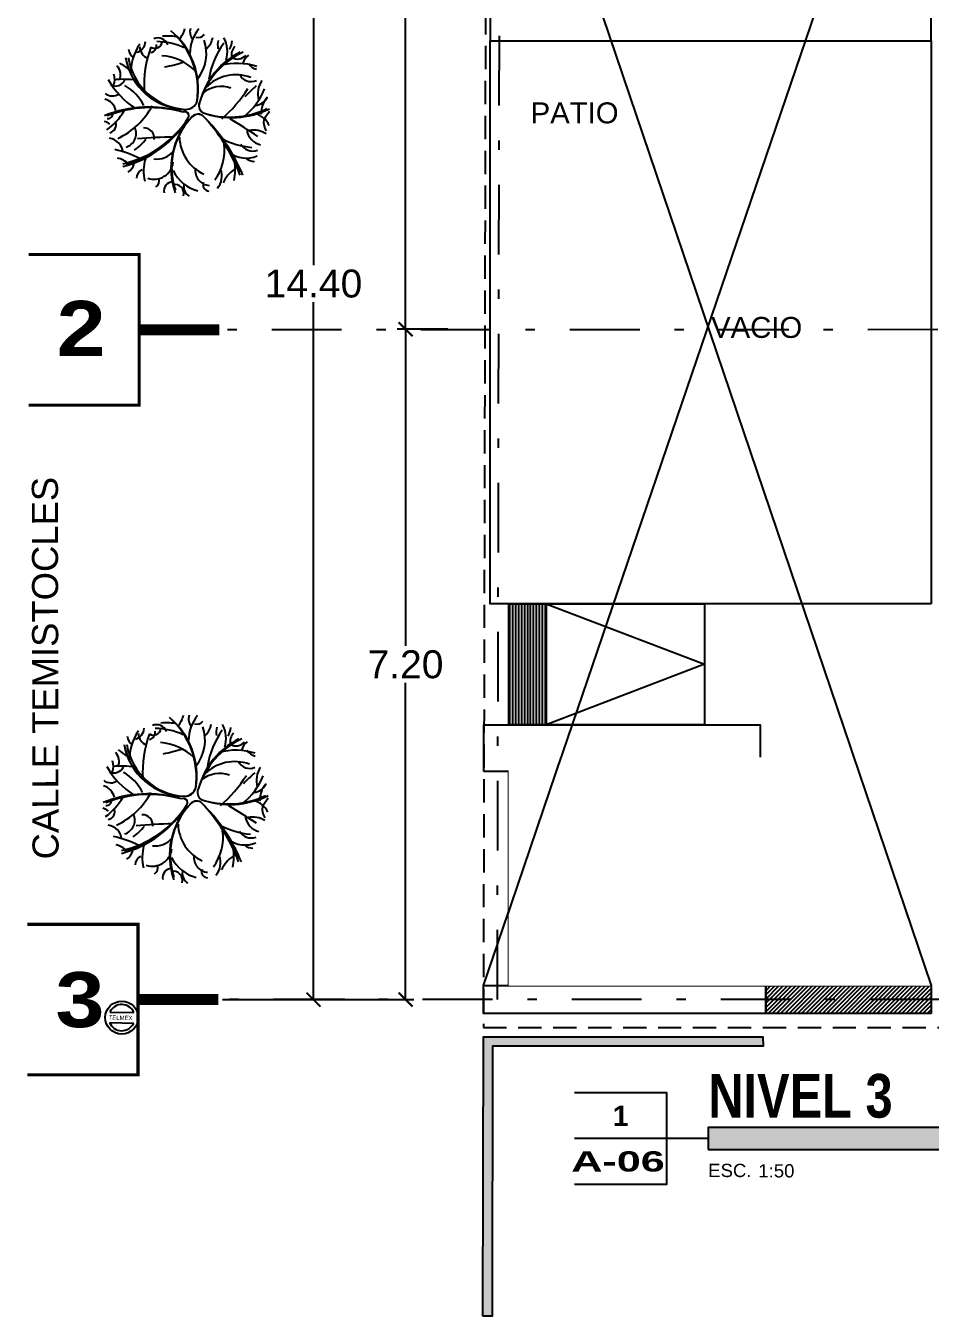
# Model space of a CAD drawing. Header units: millimetres. Extents: x -101 to 3415, y -52 to 1366.
# Drawn here: x 81.5 to 91.22, y 163.37 to 177.22 of the extents above; entities that cross this region are included whole.
import ezdxf
from ezdxf.enums import TextEntityAlignment as Align

# ---------------------------------------------------------------- set-up
doc = ezdxf.new("R2010")
doc.units = ezdxf.units.MM
doc.set_wipeout_variables(frame=1)
doc.linetypes.add('XR EJES SUPERIORES$0$DASHDOT2', pattern=[0.5, 0.25, -0.125, 0, -0.125])
doc.linetypes.add('XR LINDERO N$0$A-100a LALA IRAPUATO nave equipo$0$HIDDEN', pattern=[0.375, 0.25, -0.125])
for name, color, linetype in [('00_ARQ', 8, 'Continuous'), ('XR EJES SUPERIORES$0$A-COTAS', 8, 'Continuous'), ('XR EJES SUPERIORES$0$A-EJES', 8, 'XR EJES SUPERIORES$0$DASHDOT2')]:
    doc.layers.add(name, color=color, linetype=linetype)
doc.styles.add('prot4', font='swisseb.ttf', dxfattribs={"width": 0.56})
doc.styles.add('TÍTULO', font='arial.ttf', dxfattribs={"height": 0.19})
doc.styles.add('XR EJES SUPERIORES$0$protot1', font='')
doc.styles.add('XR EJES SUPERIORES$0$Standard', font='arial.ttf')
doc.styles.add('XR LINDERO N$0$MANOTEX1', font='MANOTEX1.shx')
doc.styles.add('XR LINDERO N$0$Standard', font='arial.ttf')
doc.styles.add('XR N3$0$Standard', font='arial.ttf')
doc.styles.add('XR N3$0$XR PLANTA BAJA$0$estilo1', font='arialbd.ttf')
doc.styles.add('XR N3$0$XREF PLANTA BAJA$0$XREF PLANTA BAJA$0$PLANTA BAJA$1$TEXTO-ALB-125', font='arial.ttf', dxfattribs={"height": 0.19})
doc.styles.get('XR EJES SUPERIORES$0$protot1').set_extended_font_data('Arial Black')
doc.dimstyles.new('XR EJES SUPERIORES$0$PAÑOS50', dxfattribs={"dimscale": 0.5, "dimtxt": 0.6, "dimasz": 0.3, "dimexe": 0.18, "dimexo": 0.1, "dimgap": 0.09, "dimtad": 0, "dimtih": 1, "dimtoh": 1, "dimzin": 0, "dimdsep": 46, "dimtxsty": 'XR EJES SUPERIORES$0$Standard', "dimblk": 'XR EJES SUPERIORES$0$_ArchTick', "dimcen": 0.09, "dimclrd": 256, "dimclre": 256, "dimclrt": 2, "dimadec": 0, "dimazin": 0, "dimtfac": 1, "dimtix": 1, "dimtmove": 2, "dimatfit": 3, "dimldrblk": 'XR EJES SUPERIORES$0$_ArchTick', "dimfxl": 0.18, "dimtvp": 0.18, "dimtolj": 1, "dimtzin": 0, "dimarcsym": 0})

# ---------------------------------------------------------------- blocks, each defined once
blk = doc.blocks.new('XR N3$0$A$C26E901EB')
at = {"ltscale": 2}
h = blk.add_hatch(dxfattribs=at)
h.set_pattern_fill('LINE', color=256, scale=0.01, angle=90, style=0)
h.set_pattern_definition([(90, (439.59662, -560.538505), (-0.03175, 1e-17), [])])
h.paths.add_polyline_path([(-2.1, -1.3), (-2.1, 0), (-1.7, 0), (-1.7, -1.3)])
for points in [[(-2.1, -1.3), (-2.1, 0), (-1.7, 0), (-1.7, -1.3), (-2.1, -1.3)], [(0, 0), (0, -1.3), (-1.7, -1.3), (-1.7, 0)]]:
    blk.add_lwpolyline(points, close=True, dxfattribs=at)
blk.add_lwpolyline([(-1.7, 0), (0, -0.65), (-1.7, -1.3)], dxfattribs=at)
blk = doc.blocks.new('XR N3$0$A$C153C7E87')
h = blk.add_hatch()
h.set_pattern_fill('ANSI31', color=256, scale=0.075, angle=45)
h.set_pattern_definition([(270, (-51.7103, 42.0149), (-0.238125, -1e-17), [])])
h.paths.add_polyline_path([(0.041, -4.143), (4.777, -4.143), (4.777, -0.943), (0.041, -0.943)])
for points in [[(0.041, -0.943), (4.777, -0.943), (4.777, -0.643), (0.041, -0.643)], [(0.041, -4.143), (4.777, -4.143), (4.777, -0.943), (0.041, -0.943)], [(0.041, -4.443), (4.777, -4.443), (4.777, -4.143), (0.041, -4.143)]]:
    blk.add_lwpolyline(points, close=True)
blk.add_lwpolyline([(4.777, -2.543), (4.512, -2.803), (4.561, -2.912), (4.777, -2.543), (4.561, -2.174), (4.512, -2.283), (4.777, -2.543), (0.041, -2.543)])
blk.add_circle((0.041, -2.543), 0.12)
at = {"ltscale": 3, "style": 'XR N3$0$XREF PLANTA BAJA$0$XREF PLANTA BAJA$0$PLANTA BAJA$1$TEXTO-ALB-125'}
blk.add_text('PENDIENTE 12 %%%', height=0.19, rotation=0, dxfattribs=at).set_placement((1.152, -2.41))
at = {"insert": (-0.211, -2.543), "char_height": 0.2, "width": 2.7, "attachment_point": 5, "rotation": 270, "style": 'XR N3$0$XR PLANTA BAJA$0$estilo1'}
blk.add_mtext('BAJA A S1', dxfattribs=at)
blk = doc.blocks.new('XR EJES SUPERIORES$0$EJE_HOR')
at = {"color": 1, "linetype": 'Continuous', "const_width": 0.025}
blk.add_lwpolyline([(-0.616, 0.909), (-0.616, 0.005), (0.616, 0.005), (0.616, 0.909)], dxfattribs=at)
at = {"color": 2, "linetype": 'Continuous', "const_width": 0.09}
blk.add_lwpolyline([(0, 0), (0, -0.652)], dxfattribs=at)
at = {"color": 4, "style": 'XR EJES SUPERIORES$0$protot1', "oblique": 360}
blk.add_attdef('EJE', text='', height=0.45, dxfattribs=at).set_placement((0, 0.279), align=Align.CENTER)
blk = doc.blocks.new('XR EJES SUPERIORES$0$_ArchTick')
at = {"color": 0, "linetype": 'ByBlock', "const_width": 0.15}
blk.add_lwpolyline([(-0.5, -0.5), (0.5, 0.5)], dxfattribs=at)
blk = doc.blocks.new('*D35')
at = {"layer": 'Defpoints', "color": 0, "linetype": 'Continuous', "transparency": 16777216}
for p in [(-0.314, -0.343), (-0.867, -7.542), (-0.361, -7.542)]:
    blk.add_point(p, dxfattribs=at)
at = {"layer": 'XR EJES SUPERIORES$0$A-COTAS', "linetype": 'Continuous', "lineweight": -2, "transparency": 16777216}
for p, q in [((-0.364, -0.343), (-0.957, -0.343)), ((-0.867, -0.343), (-0.867, -3.744)), ((-0.867, -7.542), (-0.867, -4.141)), ((-0.411, -7.542), (-0.957, -7.542))]:
    blk.add_line(p, q, dxfattribs=at)
at = {"layer": 'XR EJES SUPERIORES$0$A-COTAS', "linetype": 'Continuous', "lineweight": -2, "transparency": 16777216, "xscale": 0.15, "yscale": 0.15, "zscale": 0.15}
for p, rotation in [((-0.867, -0.343), 90), ((-0.867, -7.542), 270)]:
    blk.add_blockref('XR EJES SUPERIORES$0$_ArchTick', p, dxfattribs=dict(at, rotation=rotation))
at = {"layer": 'XR EJES SUPERIORES$0$A-COTAS', "color": 2, "linetype": 'Continuous', "transparency": 16777216, "insert": (-0.867, -3.943), "char_height": 0.3, "attachment_point": 5, "style": 'XR EJES SUPERIORES$0$Standard'}
blk.add_mtext('\\A1;7.20', dxfattribs=at)
blk = doc.blocks.new('*D38')
at = {"layer": 'Defpoints', "color": 0, "linetype": 'Continuous', "transparency": 16777216}
for p in [(-1.291, -0.344), (-1.855, -14.741), (-1.467, -14.741)]:
    blk.add_point(p, dxfattribs=at)
at = {"layer": 'XR EJES SUPERIORES$0$A-COTAS', "linetype": 'Continuous', "lineweight": -2, "transparency": 16777216}
for p, q in [((-1.341, -0.344), (-1.945, -0.344)), ((-1.855, -0.344), (-1.855, -6.854)), ((-1.855, -14.741), (-1.855, -7.251)), ((-1.517, -14.741), (-1.945, -14.741))]:
    blk.add_line(p, q, dxfattribs=at)
at = {"layer": 'XR EJES SUPERIORES$0$A-COTAS', "linetype": 'Continuous', "lineweight": -2, "transparency": 16777216, "xscale": 0.15, "yscale": 0.15, "zscale": 0.15}
for p, rotation in [((-1.855, -0.344), 90), ((-1.855, -14.741), 270)]:
    blk.add_blockref('XR EJES SUPERIORES$0$_ArchTick', p, dxfattribs=dict(at, rotation=rotation))
at = {"layer": 'XR EJES SUPERIORES$0$A-COTAS', "color": 2, "linetype": 'Continuous', "transparency": 16777216, "insert": (-1.855, -7.053), "char_height": 0.3, "attachment_point": 5, "style": 'XR EJES SUPERIORES$0$Standard'}
blk.add_mtext('\\A1;14.40', dxfattribs=at)
blk = doc.blocks.new('*D40')
at = {"layer": 'Defpoints', "color": 0, "transparency": 16777216}
for p in [(-0.361, -7.542), (-2.88, -14.741), (-0.867, -14.741)]:
    blk.add_point(p, dxfattribs=at)
at = {"layer": 'XR EJES SUPERIORES$0$A-COTAS', "lineweight": -2, "transparency": 16777216}
for p, q in [((-0.411, -7.542), (-0.957, -7.542)), ((-0.867, -7.542), (-0.867, -10.943)), ((-0.867, -14.741), (-0.867, -11.34)), ((-2.83, -14.741), (-0.777, -14.741))]:
    blk.add_line(p, q, dxfattribs=at)
at = {"layer": 'XR EJES SUPERIORES$0$A-COTAS', "lineweight": -2, "transparency": 16777216, "xscale": 0.15, "yscale": 0.15, "zscale": 0.15}
for p, rotation in [((-0.867, -7.542), 90), ((-0.867, -14.741), 270)]:
    blk.add_blockref('XR EJES SUPERIORES$0$_ArchTick', p, dxfattribs=dict(at, rotation=rotation))
at = {"layer": 'XR EJES SUPERIORES$0$A-COTAS', "color": 2, "transparency": 16777216, "insert": (-0.867, -11.142), "char_height": 0.3, "attachment_point": 5, "style": 'XR EJES SUPERIORES$0$Standard'}
blk.add_mtext('\\A1;7.20', dxfattribs=at)
blk = doc.blocks.new('XR LINDERO N$0$ARBOL14')
for points in [[(0.083, 0.129, 0.251969), (-0.217, 0.879)], [(0.083, 0.129, 0.259843), (-0.217, 0.879)], [(0.083, 0.129, 0.259843), (-0.217, 0.879)], [(0.083, 0.129, 0.267717), (-0.217, 0.879)], [(-0.127, 0.789, 0.125984), (-0.067, 0.909)], [(-0.007, 0.909, 0.275591), (0.023, 0.789)], [(0.083, 0.909, 0.173228), (-0.007, 0.639)], [(0.053, 0.819, 0.314961), (0.143, 0.849)], [(-0.547, 0.729, 0.15748), (-0.637, 0.399)], [(-0.577, 0.639, 0.330709), (-0.487, 0.759)], [(-0.547, 0.699, 0.307087), (-0.457, 0.579)], [(-0.427, 0.699, 0.110236), (-0.487, 0.219)], [(-0.427, 0.699, 0.559055), (-0.307, 0.759)], [(-0.427, 0.639, 0.385827), (-0.367, 0.729)], [(-0.247, 0.729, 0.433071), (-0.397, 0.789)], [(-0.067, 0.699, 0.110236), (-0.367, 0.759)], [(-0.157, 0.819, 0.03937), (-0.307, 0.819)], [(0.083, 0.369, 0.251969), (0.143, 0.789)], [(0.173, 0.699, 0.173228), (0.233, 0.819)], [(0.353, 0.759, 0.11811), (0.203, 0.369)], [(0.293, 0.789, 0.11811), (0.293, 0.699)], [(0.383, 0.579, 0.204724), (0.353, 0.819)], [(0.413, 0.699, 0.165354), (0.443, 0.789)], [(0.473, 0.729, 0.244094), (0.443, 0.609, 0.377953), (0.593, 0.639)], [(-0.697, 0.579, 0.354331), (-0.037, 0.039)], [(-0.697, 0.579, 0.354331), (-0.037, 0.039)], [(-0.697, 0.579, 0.362205), (-0.037, 0.039)], [(-0.667, 0.669, 0.228346), (-0.607, 0.579)], [(-0.667, 0.579, 0.354331), (-0.037, 0.039)], [(0.053, 0.459, 0.173228), (-0.307, 0.609)], [(0.563, 0.669, 0.212598), (0.113, 0.129)], [(0.533, 0.669, 0.204724), (0.113, 0.129)], [(0.533, 0.669, 0.212598), (0.113, 0.129)], [(0.533, 0.669, 0.212598), (0.113, 0.129)], [(0.623, 0.639, 0.15748), (0.563, 0.549)], [(-0.757, 0.339, 0.314961), (-0.787, 0.489)], [(-0.667, 0.459, 0.031496), (-0.757, 0.519)], [(-0.277, 0.489, 0.031496), (-0.067, 0.549)], [(0.653, 0.399, 0.299213), (0.173, 0.279)], [(0.713, 0.519, 0.141732), (0.323, 0.519)], [(0.533, 0.429, 0.417323), (0.713, 0.369)], [(0.623, 0.549, 0.173228), (0.713, 0.489)], [(-0.877, 0.339, 0.125984), (-0.577, 0.039)], [(-0.847, 0.279, 0.393701), (-0.697, 0.339)], [(-0.817, 0.279, 0.173228), (-0.817, 0.399)], [(-0.577, 0.339, 0.055118), (-0.817, 0.339)], [(-0.487, 0.069, 0.149606), (-0.697, 0.279)], [(0.443, 0.279, 0.259843), (0.143, 0.219)], [(0.353, -0.051, 0.07874), (0.623, 0.279)], [(0.713, 0.309, 0.023622), (0.593, 0.189)], [(0.593, -0.021, 0.125984), (0.803, 0.279)], [(0.773, 0.369, 0.228346), (0.743, 0.159)], [(-0.907, 0.189, 0.330709), (-0.757, 0.189)], [(0.713, 0.099, 0.244094), (0.833, 0.189, 0.188976), (0.773, 0.009)], [(-0.787, 0.009, 0.275591), (-0.907, 0.129)], [(-0.067, 0.009, 0.173228), (-0.907, -0.051)], [(-0.067, 0.009, 0.173228), (-0.907, -0.051)], [(-0.067, 0.009, 0.173228), (-0.907, -0.051)], [(-0.067, 0.009, 0.165354), (-0.877, -0.051)], [(-0.877, -0.201, 0.102362), (-0.697, 0.009)], [(-0.757, -0.291, 0.15748), (-0.397, 0.069)], [(-0.007, -0.051, 0.779528), (-0.067, 0.009)], [(-0.007, -0.051, 0.795276), (-0.067, 0.009)], [(-0.007, -0.051, 0.724409), (-0.067, 0.009)], [(-0.007, -0.051, 0.740157), (-0.067, 0.009)], [(-0.037, 0.039, 0.314961), (0.083, 0.129)], [(-0.037, 0.039, 0.322835), (0.083, 0.129)], [(-0.037, 0.039, 0.322835), (0.083, 0.129)], [(-0.037, 0.039, 0.330709), (0.083, 0.129)], [(0.113, 0.129, 0.354331), (0.143, 0.009)], [(0.113, 0.129, 0.362205), (0.143, 0.009)], [(0.113, 0.129, 0.362205), (0.143, 0.009)], [(0.113, 0.129, 0.370079), (0.143, 0.009)], [(0.143, 0.009, 0.204724), (0.863, 0.069)], [(0.143, 0.009, 0.204724), (0.863, 0.069)], [(0.143, 0.009, 0.19685), (0.833, 0.069)], [(0.143, 0.009, 0.204724), (0.833, 0.069)], [(0.863, -0.111, 0.23622), (0.713, 0.009)], [(0.863, 0.039, 0.015748), (0.803, -0.051, 0.173228), (0.833, -0.171)], [(-0.847, -0.141, 0.11811), (-0.907, -0.111)], [(-0.877, -0.081, 0.456693), (-0.817, -0.021)], [(-0.847, -0.231, 0.464567), (-0.787, -0.111)], [(-0.697, -0.591, 0.19685), (-0.007, -0.051)], [(-0.697, -0.561, 0.19685), (-0.007, -0.051)], [(-0.697, -0.561, 0.19685), (-0.007, -0.051)], [(-0.667, -0.561, 0.19685), (-0.007, -0.051)], [(0.023, -0.051, 0.283465), (-0.127, -0.861)], [(0.023, -0.051, 0.283465), (-0.127, -0.861)], [(0.023, -0.051, 0.283465), (-0.127, -0.861)], [(0.023, -0.051, 0.275591), (-0.127, -0.831)], [(0.143, -0.021, 0.401575), (0.023, -0.051)], [(0.143, -0.021, 0.401575), (0.023, -0.051)], [(0.143, -0.021, 0.385827), (0.023, -0.051)], [(0.143, -0.021, 0.393701), (0.023, -0.051)], [(0.593, -0.651, 0.102362), (0.143, -0.021)], [(0.563, -0.651, 0.102362), (0.143, -0.021)], [(0.563, -0.621, 0.102362), (0.143, -0.021)], [(0.563, -0.621, 0.102362), (0.143, -0.021)], [(0.743, -0.231, 0.007874), (0.443, -0.051)], [(-0.667, -0.381, 0.448819), (-0.577, -0.171)], [(-0.157, -0.261, 0.023622), (-0.547, -0.291)], [(-0.367, -0.291, 0.456693), (-0.487, -0.171)], [(-0.097, -0.261, 0.283465), (0.173, -0.651)], [(0.353, -0.261, 0.102362), (0.683, -0.351)], [(0.623, -0.171, 0.291339), (0.773, -0.321)], [(0.833, -0.201, 0.181102), (0.653, -0.171)], [(-0.697, -0.441, 0.338583), (-0.847, -0.291)], [(-0.517, -0.501, 0.062992), (-0.787, -0.411)], [(-0.577, -0.411, 0.07874), (-0.457, -0.291)], [(-0.367, -0.501, 0.259843), (-0.157, -0.411)], [(0.293, -0.711, 0.19685), (0.383, -0.321)], [(0.443, -0.411, 0.267717), (0.743, -0.441)], [(0.563, -0.321, 0.354331), (0.743, -0.381)], [(-0.637, -0.561, 0.133858), (-0.757, -0.501)], [(-0.457, -0.501, 0.133858), (-0.457, -0.741)], [(-0.427, -0.711, 0.472441), (-0.157, -0.531)], [(0.503, -0.711, 0.062992), (0.503, -0.501)], [(0.623, -0.471, 0.15748), (0.713, -0.501)], [(-0.637, -0.651, 0.149606), (-0.577, -0.561)], [(-0.487, -0.621, 0.314961), (-0.547, -0.711)], [(-0.157, -0.621, 0.220472), (0.113, -0.831)], [(0.083, -0.591, 0.433071), (0.233, -0.771)], [(0.323, -0.801, 0.275591), (0.353, -0.591)], [(0.503, -0.591, 0.141732), (0.383, -0.741)], [(-0.337, -0.801, 0.362205), (-0.307, -0.711)], [(-0.157, -0.741, 0.472441), (-0.247, -0.861)], [(-0.037, -0.891, 0.559055), (-0.157, -0.771)], [(-0.037, -0.771, 0.314961), (0.023, -0.891)], [(0.173, -0.741, 0.527559), (0.233, -0.831)]]:
    blk.add_lwpolyline(points, format="xyb")
blk = doc.blocks.new('XR LINDERO N$0$PTE')
for p, q in [((689.58, 377.18), (692.16, 377.18)), ((689.57, 376.05), (692.17, 376.05))]:
    blk.add_line(p, q)
blk.add_circle((690.87, 376.61), 1.77)
for start, end in [(24.0185, 155.9815), (203.0274, 336.9726)]:
    blk.add_arc((690.87, 376.61), 1.41, start, end)
at = {"style": 'XR LINDERO N$0$MANOTEX1'}
blk.add_text('TELMEX', height=0.461, dxfattribs=at).set_placement((689.47, 376.36))
blk = doc.blocks.new('TÍTULO PLANO')
blk.add_hatch(color=256).paths.add_polyline_path([(1.912, -0.158), (8.747, -0.158), (8.747, 0.158), (1.912, 0.158)])
for p, q in [((1.912, 0), (0, 0)), ((8.747, 0), (13.969, 0))]:
    blk.add_line(p, q)
blk.add_lwpolyline([(0, 0.658), (1.315, 0.658), (1.315, -0.658), (0, -0.658)])
blk.add_lwpolyline([(1.912, -0.158), (8.747, -0.158), (8.747, 0.158), (1.912, 0.158)], close=True)
at = {"style": 'TÍTULO'}
blk.add_text('ESC.', height=0.19, dxfattribs=at).set_placement((1.912, -0.553))
at = {"style": 'prot4', "width": 0.8}
blk.add_attdef('NOMBRE', (1.912, 0.299), '', height=0.45, dxfattribs=at)
at = {"style": 'prot4'}
blk.add_attdef('NUMERO', text='', height=0.289, dxfattribs=at).set_placement((0.658, 0.326), align=Align.MIDDLE_CENTER)
at = {"style": 'prot4', "width": 1.227796}
blk.add_attdef('CLAVE', text='', height=0.289, dxfattribs=at).set_placement((-0.048, -0.472), (1.289, -0.472), align=Align.FIT)
at = {"style": 'TÍTULO'}
blk.add_attdef('ESCALA', (2.63, -0.558), '', height=0.19, dxfattribs=at)
blk = doc.blocks.new('XR EJES SUPERIORES')
at = {"layer": 'XR EJES SUPERIORES$0$A-EJES', "color": 251, "linetype": 'XR EJES SUPERIORES$0$DASHDOT2', "ltscale": 3}
for p, q in [((0.12, -14.74), (0.155, 2.657)), ((30.447, -7.541), (-2.865, -7.548)), ((30.467, -14.74), (-2.88, -14.741))]:
    blk.add_line(p, q, dxfattribs=at)
at = {"layer": 'XR EJES SUPERIORES$0$A-EJES'}
ref = blk.add_blockref('XR EJES SUPERIORES$0$EJE_HOR', (-3.72, -7.548), dxfattribs=dict(at, xscale=-1.3125, yscale=1.3125, zscale=1.3125, rotation=90))
ref.add_attrib('EJE', '2', dxfattribs={"layer": '0', "color": 4, "height": 0.591, "style": 'XR EJES SUPERIORES$0$protot1'}).set_placement((-4.086, -7.533), align=Align.MIDDLE_RIGHT)
ref = blk.add_blockref('XR EJES SUPERIORES$0$EJE_HOR', (-3.732, -14.741), dxfattribs=dict(at, xscale=1.3125, yscale=1.3125, zscale=1.3125, rotation=90))
ref.add_attrib('EJE', '3', dxfattribs={"layer": '0', "color": 4, "height": 0.591, "style": 'XR EJES SUPERIORES$0$protot1'}).set_placement((-4.099, -14.741), align=Align.MIDDLE_RIGHT)
at = {"layer": 'XR EJES SUPERIORES$0$A-COTAS', "linetype": 'Continuous'}
dim = blk.add_linear_dim(base=(-1.855, -14.741), p1=(-1.291, -0.344), p2=(-1.467, -14.741), angle=90, dimstyle='XR EJES SUPERIORES$0$PAÑOS50', dxfattribs=at)
dim.commit()
dim.dimension.update_dxf_attribs({"geometry": '*D38', "text_midpoint": (-1.855, -7.053), "dimtype": 128})
dim = blk.add_linear_dim(base=(-0.867, -7.542), p1=(-0.314, -0.343), p2=(-0.361, -7.542), angle=90, dimstyle='XR EJES SUPERIORES$0$PAÑOS50', dxfattribs=at)
dim.commit()
dim.dimension.update_dxf_attribs({"geometry": '*D35', "text_midpoint": (-0.867, -3.943)})
at = {"layer": 'XR EJES SUPERIORES$0$A-COTAS'}
dim = blk.add_linear_dim(base=(-0.867, -14.741), p1=(-0.361, -7.542), p2=(-2.88, -14.741), angle=90, dimstyle='XR EJES SUPERIORES$0$PAÑOS50', dxfattribs=at)
dim.commit()
dim.dimension.update_dxf_attribs({"geometry": '*D40', "text_midpoint": (-0.867, -11.142)})

msp = doc.modelspace()

# ---------------------------------------------------------------- hatches: boundary and pattern name
at = {"layer": '00_ARQ'}
h = msp.add_hatch(dxfattribs=at)
h.set_pattern_fill('ANSI31', color=8, scale=0.01)
h.set_pattern_definition([(45, (86.440656, 181.506743), (-0.02245064, 0.02245064), [])])
h.paths.add_polyline_path([(91.217, 166.617), (89.441, 166.617), (89.441, 166.917), (91.217, 166.917)])
msp.add_hatch(color=256, dxfattribs=at).paths.add_polyline_path([(86.403, 163.367), (86.41, 166.367), (89.41, 166.367), (89.413, 166.267), (86.509, 166.267), (86.503, 163.366)])

# ---------------------------------------------------------------- linework, layer by layer
at = {"layer": '00_ARQ', "ltscale": 2}
for points in [[(91.217, 171.017), (86.482, 171.017), (86.482, 177.064), (91.217, 177.064)], [(86.416, 169.217), (86.416, 169.717), (89.383, 169.717), (89.383, 169.217)], [(89.441, 166.617), (86.411, 166.617), (86.411, 166.917), (89.441, 166.917)]]:
    msp.add_lwpolyline(points, close=True, dxfattribs=at)
for points in [[(86.683, 166.917), (86.683, 169.217)], [(86.983, 166.917), (86.983, 169.217)], [(87.283, 166.917), (87.283, 169.217)], [(87.583, 166.917), (87.583, 169.217)], [(87.883, 166.917), (87.883, 169.217)], [(88.183, 166.917), (88.183, 169.217)]]:
    msp.add_lwpolyline(points, dxfattribs=at)
at = {"layer": '00_ARQ'}
for points in [[(91.217, 166.617), (89.441, 166.617), (89.441, 166.917), (91.217, 166.917)], [(86.403, 163.367), (86.41, 166.367), (89.41, 166.367), (89.413, 166.267), (86.509, 166.267), (86.503, 163.366)]]:
    msp.add_lwpolyline(points, close=True, dxfattribs=at)

# ---------------------------------------------------------------- block references
at = {"layer": '00_ARQ', "color": 8}
msp.add_blockref('XR N3$0$A$C153C7E87', (86.441, 181.507), dxfattribs=at)
at = {"layer": '00_ARQ', "rotation": 358.5859610154029}
for p in [(83.251, 176.286, -1.387), (83.236, 168.91, -1.482)]:
    msp.add_blockref('XR LINDERO N$0$ARBOL14', p, dxfattribs=at)
at = {"layer": '00_ARQ', "ltscale": 2}
msp.add_blockref('XR N3$0$A$C26E901EB', (88.783, 171.017), dxfattribs=at)
at = {"layer": '00_ARQ', "xscale": 0.1000000000000091, "yscale": 0.1000000000000091, "zscale": 0.1000000000000091, "rotation": 358.5859610153998}
msp.add_blockref('XR LINDERO N$0$PTE', (12.533, 130.628, -1.43), dxfattribs=at)
at = {"layer": '00_ARQ'}
ref = msp.add_blockref('TÍTULO PLANO', (87.39, 165.275), dxfattribs=dict(at, xscale=0.75, yscale=0.75, zscale=0.75))
ref.add_attrib('ESCALA', '1:50', (89.362, 164.856), dxfattribs={"layer": '0', "height": 0.1425, "style": 'TÍTULO'})
ref.add_attrib('NOMBRE', 'NIVEL 3', (88.824, 165.499), dxfattribs={"layer": '0', "height": 0.4688, "style": 'prot4', "width": 0.8})
ref.add_attrib('CLAVE', 'A-06', dxfattribs={"layer": '0', "height": 0.217, "style": 'prot4', "width": 1.227796}).set_placement((87.354, 164.92), (88.357, 164.92), align=Align.FIT)
ref.add_attrib('NUMERO', '1', dxfattribs={"layer": '0', "height": 0.217, "style": 'prot4'}).set_placement((87.883, 165.519), align=Align.MIDDLE_CENTER)

# ---------------------------------------------------------------- texts
at = {"layer": '00_ARQ', "color": 8, "style": 'XR LINDERO N$0$Standard'}
msp.add_text('CALLE TEMISTOCLES', height=0.28, rotation=90.1017, dxfattribs=at).set_placement((81.85, 168.272, -1130.497))
at = {"layer": '00_ARQ', "char_height": 0.225, "style": 'XR N3$0$Standard'}
for s, insert, attachment_point in [('PATIO', (86.918, 176.173), 7), ('VACIO', (89.344, 173.983), 5)]:
    msp.add_mtext_dynamic_manual_height_columns(s, width=2.35208, gutter_width=12.5, heights=[0], dxfattribs=dict(at, insert=insert, attachment_point=attachment_point))
at = {"layer": '00_ARQ', "ltscale": 2, "char_height": 0.1125, "attachment_point": 1, "style": 'XR N3$0$Standard'}
for s, insert in [('01', (86.738, 169.177)), ('02', (87.038, 169.177)), ('03', (87.338, 169.177)), ('04', (87.638, 169.177)), ('05', (87.938, 169.177)), ('06', (88.238, 169.177))]:
    msp.add_mtext_dynamic_manual_height_columns(s, width=0.21412, gutter_width=12.5, heights=[0], dxfattribs=dict(at, insert=insert))

# ---------------------------------------------------------------- next in the draw order: wipeouts: each hides what was drawn before it
msp.add_wipeout([(91.217, 169.367), (86.683, 169.367), (86.683, 166.917), (91.217, 166.917)]).dxf.layer = '00_ARQ'

# ---------------------------------------------------------------- next in the draw order: linework, layer by layer
at = {"layer": '00_ARQ', "linetype": 'Continuous'}
for p, q in [((86.411, 166.917), (91.217, 181.014)), ((86.441, 181.014), (91.217, 166.917))]:
    msp.add_line(p, q, dxfattribs=at)
at = {"layer": '00_ARQ', "linetype": 'XR LINDERO N$0$A-100a LALA IRAPUATO nave equipo$0$HIDDEN'}
msp.add_lwpolyline([(86.41, 166.467), (93.206, 166.468), (106.163, 166.468), (117.175, 166.467), (117.14, 172.851), (117.132, 181.464), (105.746, 181.471), (96.473, 181.475), (88.984, 181.478), (86.441, 181.507), (86.41, 166.467)], dxfattribs=at)

# ---------------------------------------------------------------- next in the draw order: block references
at = {"layer": '00_ARQ'}
msp.add_blockref('XR EJES SUPERIORES', (86.441, 181.507), dxfattribs=at)

doc.saveas('drawing.dxf')
